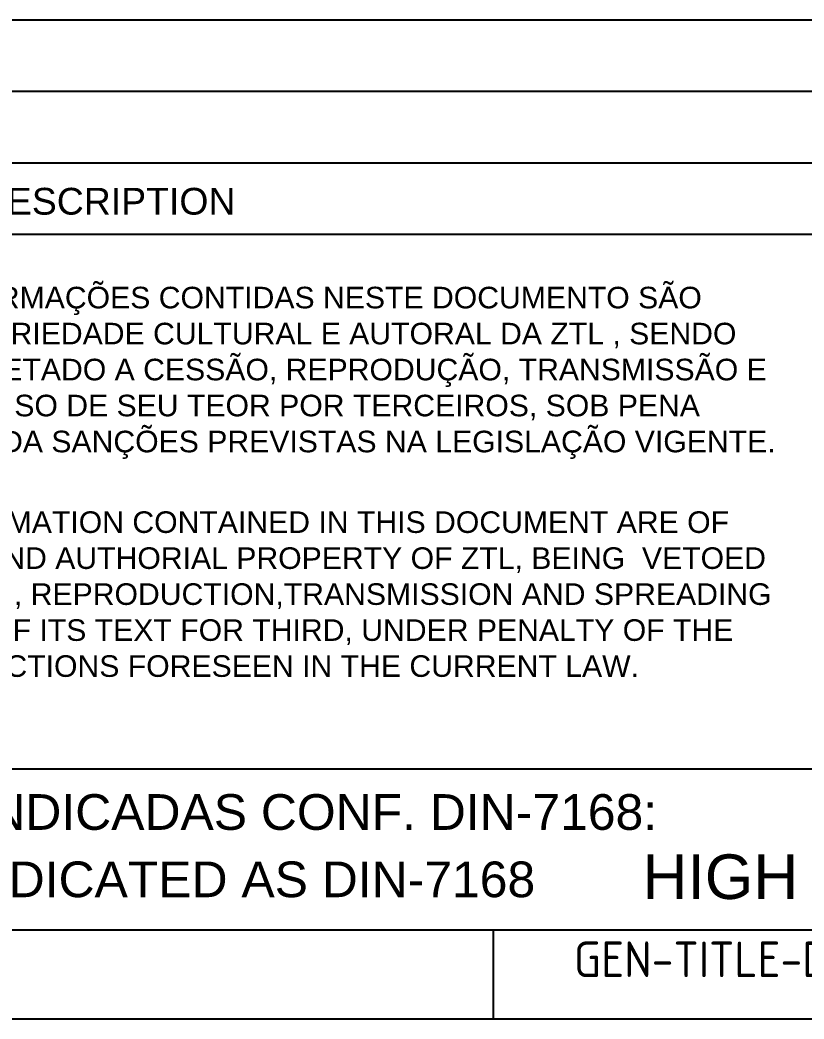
# Model space of a CAD drawing. Header units: millimetres. Extents: x 4337 to 4534, y 1258 to 1534.
# Drawn here: x 4416.6 to 4459.7, y 1258.1 to 1313.1 of the extents above; entities that cross this region are included whole.
import ezdxf
from ezdxf.enums import TextEntityAlignment as Align

# ---------------------------------------------------------------- set-up
doc = ezdxf.new("R2010")
doc.units = ezdxf.units.MM
doc.styles.add('ACISOTS', font='isocp.shx', dxfattribs={"height": 1})
doc.styles.get("Standard").update_dxf_attribs({"font": 'arial.ttf'})

msp = doc.modelspace()

# ---------------------------------------------------------------- linework, layer by layer
for p, q in [((4356.251, 1313.07), (4528.947, 1313.07)), ((4356.251, 1313.07), (4481.11, 1313.07)), ((4481.11, 1309.145), (4356.251, 1309.145)), ((4356.251, 1305.22), (4481.11, 1305.22)), ((4356.251, 1301.295), (4460.261, 1301.295)), ((4460.261, 1271.858), (4356.251, 1271.858)), ((4356.251, 1263.027), (4528.947, 1263.027)), ((4356.251, 1263.027), (4528.947, 1263.027))]:
    msp.add_line(p, q)
at = {"color": 135, "lineweight": 25}
for p, q in [((4442.599, 1258.121), (4442.599, 1263.027)), ((4533.853, 1258.121), (4336.627, 1258.121))]:
    msp.add_line(p, q, dxfattribs=at)

# ---------------------------------------------------------------- texts
for s, height, p in [('CHANGE DESCRIPTION', 1.47184, (4404.996, 1302.364)), ('TOLERÂNCIAS NÃO INDICADAS CONF. DIN-7168:', 1.96246, (4387.313, 1268.526)), ('TOLERANCES NOT INDICATED AS DIN-7168', 1.96246, (4387.313, 1264.822))]:
    msp.add_text(s, height=height).set_placement(p)
at = {"linetype": 'Continuous', "char_height": 1.18729, "attachment_point": 1}
for s, width, gutter_width, heights, insert in [('\\pi1.3835;TODAS AS INFORMAÇÕES CONTIDAS NESTE DOCUMENTO SÃO \\P\\pi7.4287;DE PROPRIEDADE CULTURAL E AUTORAL DA ZTL , SENDO \\P\\pi13.334;VETADO A CESSÃO, REPRODUÇÃO, TRANSMISSÃO E \\P\\pi0.99825;DIVULGAÇÃO E USO DE SEU TEOR POR TERCEIROS, SOB PENA \\P\\pi14.37;DA SANÇÕES PREVISTAS NA LEGISLAÇÃO VIGENTE.', 57.54943, 0, [13.028], (4401.157, 1298.395)), ('\\pi2.5421;ALL INFORMATION CONTAINED IN THIS DOCUMENT ARE OF \\P\\pi0.60571;CULTURAL AND AUTHORIAL PROPERTY OF ZTL, BEING  VETOED \\P\\pi0.27001;THE CESSION, REPRODUCTION,TRANSMISSION AND SPREADING \\P\\pi2.3178;AND USE OF ITS TEXT FOR THIRD, UNDER PENALTY OF THE \\P\\pi7.6351;SANCTIONS FORESEEN IN THE CURRENT LAW.', 53.29567, 12.5, [0], (4404.722, 1286.044))]:
    msp.add_mtext_dynamic_manual_height_columns(s, width=width, gutter_width=gutter_width, heights=heights, dxfattribs=dict(at, insert=insert))
msp.add_attdef('HIGH', text='', height=2.453).set_placement((4455.069, 1265.949), align=Align.MIDDLE_CENTER)
at = {"color": 135, "style": 'ACISOTS'}
msp.add_attdef('GEN-TITLE-DWG{30.6}', (4447.018, 1260.423), '', height=1.962, dxfattribs=at)

doc.saveas('drawing.dxf')
